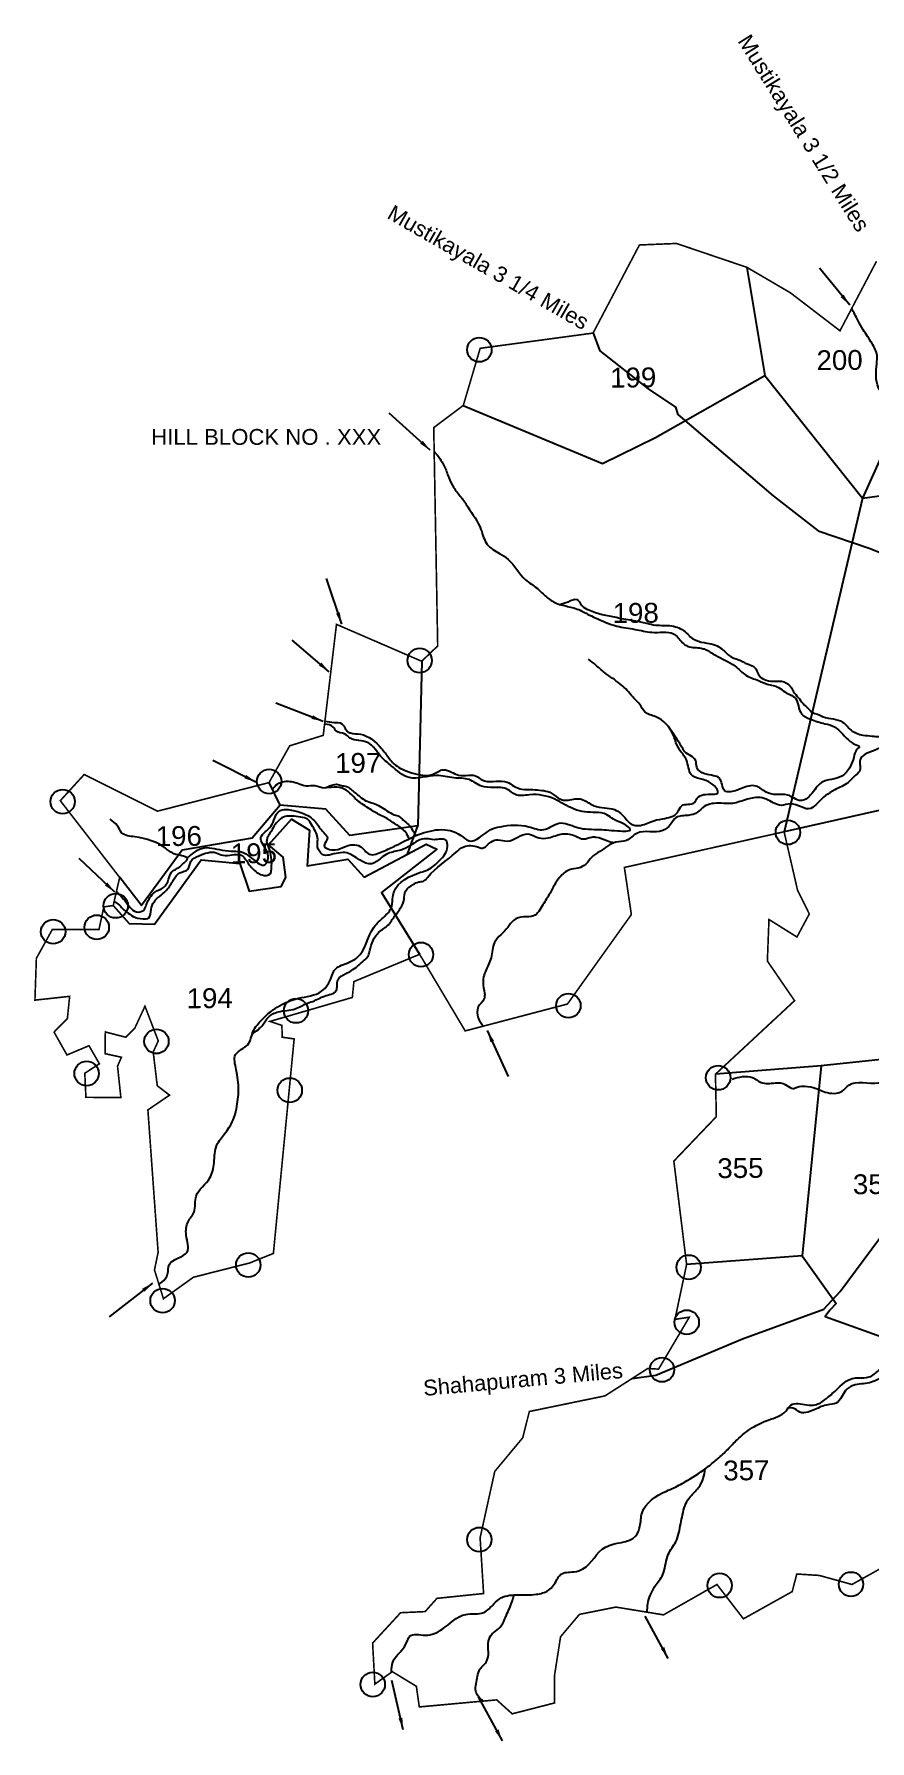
# Model space of a CAD drawing. Header units: inches. Extents: x 775633 to 782774, y 1566086 to 1574350.
# Drawn here: x 775633 to 776687, y 1568692 to 1570844 of the extents above; entities that cross this region are included whole.
import ezdxf
from ezdxf.enums import TextEntityAlignment as Align

# ---------------------------------------------------------------- set-up
doc = ezdxf.new("R2010")
doc.units = ezdxf.units.IN
doc.header["$MEASUREMENT"] = 0
doc.linetypes.add('ACAD_ISO02W100', pattern=[15, 12, -3])
for name, color, linetype in [('PLOT', 7, 'Continuous'), ('PLOT NO', 7, 'Continuous'), ('ROADS', 6, 'Continuous'), ('STREAM', 4, 'Continuous'), ('STREAM FLOW', 5, 'Continuous'), ('VILLAGE BOUNDARY', 5, 'Continuous'), ('VILLAGE NAME', 1, 'Continuous'), ('VILLAGE STONES', 1, 'Continuous')]:
    doc.layers.add(name, color=color, linetype=linetype)
doc.styles.get("Standard").update_dxf_attribs({"font": 'arial.ttf'})
doc.linetypes.add('DOTS', pattern='A,1e-06,-3,["●",Standard,S=3,R=0,X=-1.25,Y=-1.25],-3', length=6.000001)
doc.dimstyles.get("Standard").update_dxf_attribs({"dimtxt": 0.18, "dimasz": 15, "dimexe": 0.18, "dimexo": 0.0625, "dimgap": 0.09, "dimtad": 0, "dimtih": 1, "dimtoh": 1, "dimdec": 4, "dimzin": 0, "dimdsep": 46, "dimtxsty": 'Standard', "dimcen": 0.09, "dimadec": 0, "dimazin": 0, "dimtfac": 1, "dimtdec": 4, "dimtofl": 0, "dimtmove": 0, "dimatfit": 3, "dimfxl": 1, "dimtolj": 1, "dimtzin": 0, "dimarcsym": 0})

msp = doc.modelspace()

# ---------------------------------------------------------------- linework, layer by layer
at = {"layer": 'PLOT'}
for points in [[(776891.2, 1570678.8), (777485.6, 1570565), (777652, 1570599.8), (777756.4, 1570529.2), (777803.3, 1570561.2), (777924.1, 1570370.4), (777911.1, 1570321.7), (777854.2, 1570300.2), (777670.4, 1570109.2), (777592.3, 1570117.4), (777453.5, 1570150.2), (777423.5, 1570149.1), (777356.1, 1570122.9), (777230.5, 1570117.7), (777157.1, 1570074.2), (777159.7, 1570052.6), (777087.4, 1570046.3), (777029.9, 1570042.4), (776878.9, 1570050.9), (776709.5, 1569866.7), (776696.9, 1569865.2), (776579, 1569838.7)], [(776831.7, 1570600.6), (776677.8, 1570259.3)], [(776532.1, 1570550.4), (776554.7, 1570414), (776677.8, 1570259.3), (777026.1, 1570306.9), (777345.4, 1570449.1), (777214.7, 1570565.3)], [(776174.3, 1570376.3), (776349.9, 1570303), (776416.9, 1570335.9), (776554.7, 1570414)], [(776677.8, 1570259.3), (776579, 1569838.7)], [(776121.8, 1570053.7), (776117.1, 1569846.3), (776031.1, 1569834.2), (776000.8, 1569867.2), (775943.2, 1569872.4), (775929.2, 1569900.7)], [(775943.2, 1569872.4), (775908.1, 1569830.5), (775819.7, 1569815.4), (775768.2, 1569745.7), (775740.8, 1569781.1)], [(775732.6, 1569745.6), (775752.9, 1569723.1), (775784.9, 1569722.4), (775843.6, 1569803.5), (775892.3, 1569798.5), (775904.2, 1569763.7), (775944.7, 1569769.8), (775950.3, 1569780.9), (775947, 1569806.7), (775928.5, 1569822.3), (775957.6, 1569854.7), (775980.2, 1569840.9), (775977.2, 1569795.6), (776028.5, 1569804.1), (776049.2, 1569781.6), (776103.7, 1569810.3), (776117.1, 1569846.3)], [(776709.5, 1569866.7), (776845.3, 1569713.7), (776897.5, 1569646.1), (776821.3, 1569564.1), (776625.6, 1569543.5), (776492.4, 1569533)], [(776103.7, 1569810.3), (776127.6, 1569823.2), (776141.1, 1569816.9), (776070.9, 1569762), (776119.2, 1569684.2)], [(776625.6, 1569543.5), (776602, 1569304.2), (776456, 1569293.1)], [(776602, 1569304.2), (776644.8, 1569243.7), (776636.7, 1569235.3), (776631, 1569227.4), (776745.4, 1569186.5), (776871.3, 1569114.3), (776860, 1569099.2)]]:
    msp.add_lwpolyline(points, dxfattribs=at)
at = {"layer": 'ROADS', "linetype": 'DOTS', "ltscale": 3.5}
for points in [[(776338, 1570467.5), (776346.7, 1570445), (776407.7, 1570397.1), (776442, 1570374), (776445, 1570364.9), (776565.4, 1570262.3), (776622, 1570218.1), (776686.4, 1570196.5), (776752.6, 1570169.9), (776860.8, 1570163.6), (776888.6, 1570144.4), (776973.1, 1570115.8), (777007.1, 1570116.7), (777107.1, 1570078.1), (777106.5, 1570062.4), (777125.6, 1570038.3), (777179.8, 1570031.8), (777206.6, 1570019.7), (777234.4, 1569954.4), (777265.6, 1569920.8), (777325.1, 1569887.2), (777328.2, 1569884.9)], [(776387.4, 1569149.4), (776417.1, 1569153.5), (776526.4, 1569199.4), (776629.1, 1569236.8), (776649.8, 1569259.2), (776699.5, 1569325.8)]]:
    msp.add_lwpolyline(points, dxfattribs=at)
at = {"layer": 'STREAM', "color": 4}
for points in [[(776296.2, 1570125.3), (776306.5, 1570128.8), (776317.4, 1570131.7), (776324, 1570123.9), (776332.6, 1570118.4), (776367, 1570109.1), (776406, 1570101.6), (776416.7, 1570099.4), (776437.1, 1570098.3), (776454.4, 1570090.8), (776460.7, 1570084.7), (776467.6, 1570080.1), (776481.6, 1570076.7), (776492.4, 1570074), (776500.3, 1570069.4), (776507.2, 1570063), (776512.4, 1570059.2), (776525.1, 1570054.1), (776529.8, 1570051.5), (776541.2, 1570046.4), (776548.1, 1570035.2), (776567.1, 1570028.5), (776575.6, 1570028.4), (776587.2, 1570021.7), (776590.9, 1570015.3), (776596.7, 1570008.1), (776603.1, 1570000.3), (776610.3, 1569993.2), (776614.4, 1569989.3), (776621.2, 1569987), (776628.4, 1569983.8), (776652.8, 1569977.1), (776663.4, 1569967), (776678.3, 1569960.6), (776690.3, 1569959.4), (776705.1, 1569960.4), (776709.4, 1569965.9), (776715.7, 1569974), (776720.6, 1569990.2), (776732.8, 1570017.3), (776742.3, 1570024.4), (776762, 1570029.8), (776770.4, 1570039.3), (776781.7, 1570053.5), (776787, 1570058.4), (776808.6, 1570065), (776827.2, 1570068.7), (776837.2, 1570087.6), (776848.4, 1570098.6), (776876.3, 1570101.2), (776900, 1570102.8), (776910.2, 1570114.7), (776919.8, 1570122.8), (776938.9, 1570128.9), (776941.5, 1570130.9), (776932.9, 1570152.8), (776925.7, 1570163.4), (776904.7, 1570181.5), (776884.6, 1570208), (776865.8, 1570223.2), (776851.4, 1570233.2), (776844.8, 1570241.5), (776836.6, 1570260.2), (776830.8, 1570269.1), (776814.2, 1570290), (776801.4, 1570296.3), (776782.8, 1570304.9), (776775.3, 1570305.1), (776770.1, 1570314), (776761.5, 1570322.5), (776748.7, 1570326.7), (776736.9, 1570326.8), (776714.8, 1570353.6), (776713.1, 1570369.1), (776712.1, 1570379.7), (776703.6, 1570390.1), (776698.1, 1570398.6), (776695.8, 1570428.9), (776696.2, 1570439), (776690, 1570454.3), (776678.8, 1570471.8), (776672.2, 1570483.6), (776664.3, 1570498.5)], [(776137.6, 1570318.5), (776150.3, 1570299.8), (776155.9, 1570285.4), (776161.9, 1570273.2), (776171.7, 1570260.4), (776180, 1570248.3), (776196.6, 1570219.7), (776204.5, 1570201), (776220, 1570189.6), (776230.9, 1570182.1), (776252.8, 1570156.5), (776267.7, 1570145.3), (776279.2, 1570134.8), (776291.6, 1570126.9), (776307.6, 1570122.5), (776316, 1570120.3), (776331.1, 1570113.2), (776340.6, 1570108.6), (776367.9, 1570098.1), (776391, 1570093.9), (776412.1, 1570090.3), (776426.5, 1570090.3), (776439.6, 1570088.3), (776450.5, 1570077.4), (776457.6, 1570072.5), (776474.3, 1570070.2), (776479.3, 1570068.7), (776492.3, 1570061.3), (776517.4, 1570047.5), (776530.9, 1570036.1), (776546.6, 1570029.4), (776557.6, 1570024.9), (776572.1, 1570020.7), (776579.9, 1570015.1), (776593.3, 1570007), (776600.8, 1569987.6), (776612.4, 1569980.7), (776630.5, 1569974.9), (776642.7, 1569971.1), (776649, 1569965.8), (776656.9, 1569957.5), (776662.4, 1569952.7), (776667.9, 1569949.1), (776673.9, 1569945.7), (776671.2, 1569942.7), (776666.8, 1569932.4), (776662.3, 1569920.6), (776652, 1569908.9), (776626, 1569900.7), (776612.5, 1569885.1), (776599.6, 1569878), (776583.6, 1569885), (776569, 1569885.5), (776556.2, 1569888.8), (776543.6, 1569896.3), (776525.2, 1569893.4), (776519.8, 1569891.1), (776504, 1569890.6), (776497.3, 1569906.3), (776490.1, 1569909.4), (776479, 1569911.9), (776468.7, 1569920.1), (776467.5, 1569928.3), (776453.5, 1569939.9), (776451.1, 1569943.7), (776435.4, 1569967.9)], [(776788.1, 1569162), (776799.4, 1569155.6), (776803.6, 1569160.6), (776807.7, 1569162.7), (776808, 1569176), (776808.3, 1569187.4), (776813.7, 1569217.6), (776811.9, 1569230.3), (776820.9, 1569265.6), (776824.1, 1569271.5), (776826.7, 1569304.2), (776826.7, 1569307.1), (776828.2, 1569320.8), (776829.2, 1569329.9), (776827.7, 1569341.4), (776823.1, 1569351.7), (776819.8, 1569364), (776823.9, 1569382.2), (776826.7, 1569395.1), (776826.4, 1569403.1), (776814.2, 1569442.5), (776814.9, 1569458.8), (776810.2, 1569475.4), (776803.9, 1569487.9), (776796.3, 1569501.2), (776793.2, 1569523.2), (776794.4, 1569532.6), (776800.4, 1569539.4), (776808.2, 1569544.7), (776815.4, 1569551.8), (776827.8, 1569567.1), (776835.5, 1569579.4), (776850.4, 1569587.2), (776859.3, 1569593.8), (776865.1, 1569601.3), (776870.1, 1569607.7), (776882, 1569610.3), (776887.9, 1569613.3), (776912.4, 1569634.9), (776916.2, 1569640.1), (776919.7, 1569650.5), (776925.2, 1569664.6), (776935.2, 1569675.7), (776941, 1569678.4), (776947.7, 1569684.9), (776953.9, 1569695.9), (776971.3, 1569724.6), (776981.7, 1569733.1), (776992.5, 1569740.1), (777000.6, 1569741.2), (777014.3, 1569746.7), (777017.6, 1569749.2), (777028.1, 1569751.2), (777032.7, 1569753.5), (777044.7, 1569760.2), (777046.4, 1569764.7), (777047, 1569776.7), (777045.1, 1569792.1), (777053.2, 1569807.3), (777054.7, 1569814.5), (777055.4, 1569830.9), (777057.8, 1569841.9), (777059.6, 1569851.1), (777055.7, 1569867.2), (777052.8, 1569877.5), (777047.3, 1569884.6), (777043.1, 1569894.5), (777043.6, 1569904.6), (777040.3, 1569923.1), (777037.2, 1569938.6), (777040.4, 1570010.1), (777039, 1570016.9), (777043.7, 1570024.6), (777052.2, 1570032.4), (777057.5, 1570036.6), (777066.3, 1570056.8), (777068.5, 1570070.7), (777076.7, 1570083.6), (777080.4, 1570088.6), (777079.9, 1570094.6), (777071.1, 1570103.2), (777053.3, 1570103), (777047.4, 1570106.6), (777024.5, 1570109.5), (777010.2, 1570095.4), (777001, 1570084.4), (776996.1, 1570077), (776995.3, 1570066.9), (776987.5, 1570064.9), (776980.9, 1570067.3), (776975.7, 1570078.2), (776962.3, 1570096.3), (776956.4, 1570100.7), (776938.2, 1570100.5), (776913.9, 1570083.5), (776881.8, 1570074.7), (776857.5, 1570073.5), (776849.7, 1570057.4), (776840.8, 1570046.8), (776823.6, 1570039), (776805.8, 1570037.9), (776790.2, 1570028.6), (776780.6, 1570020.2), (776761.6, 1570009.9), (776748.8, 1570002.4), (776742.4, 1569992.2), (776734.7, 1569972.9), (776729.8, 1569961.4), (776722, 1569954.6), (776712.2, 1569949.8), (776691.8, 1569940.9), (776674.8, 1569929.3), (776674, 1569914.7), (776668.7, 1569909.5), (776659.9, 1569900.9), (776642.9, 1569891.6), (776621, 1569874.8), (776612.8, 1569868), (776587.3, 1569873.9), (776575.6, 1569871.9), (776559, 1569878.7), (776548.7, 1569881.8), (776532.7, 1569879.8), (776513.7, 1569874.5), (776499.5, 1569874.6), (776478, 1569870.4), (776469.7, 1569863.3), (776458.1, 1569859.4), (776442.8, 1569856.6), (776435.7, 1569847.8), (776425.9, 1569840.3), (776393.4, 1569836.7), (776380, 1569827.9), (776366.8, 1569825.5), (776346.4, 1569813.7), (776336.4, 1569806.8), (776328.8, 1569797.8), (776319.4, 1569793), (776308.4, 1569790.6), (776295.9, 1569781.4), (776283.7, 1569761.3), (776274.6, 1569746.4), (776263, 1569732.6), (776250.2, 1569731.4), (776237.7, 1569727), (776230.6, 1569718.2), (776213.8, 1569699), (776209.3, 1569679.9), (776206.2, 1569671.3), (776199.4, 1569653.3), (776199.5, 1569644.8), (776200.3, 1569627.5), (776193.2, 1569617.8), (776193.1, 1569603.9), (776199.4, 1569593.5)], [(775999.7, 1569978.3), (776011.3, 1569976.6), (776021, 1569974.9), (776025.4, 1569969), (776028.6, 1569964.8), (776031.8, 1569963.3), (776044.4, 1569961.7), (776071, 1569943.9), (776080, 1569932.2), (776084.9, 1569926.2), (776102.3, 1569915.4), (776115.7, 1569911.3), (776136.2, 1569911.4), (776149.5, 1569916.9), (776159.3, 1569914), (776168.3, 1569910.1), (776181.3, 1569910.1), (776188.5, 1569909.7), (776195.5, 1569905.5), (776201.1, 1569902.9), (776229.6, 1569901.3), (776238.2, 1569896.3), (776248.1, 1569892.4), (776262.1, 1569891.8), (776273.4, 1569890.9), (776283.4, 1569888.5), (776288.5, 1569885.2), (776300.1, 1569878.7), (776317.9, 1569880.3), (776325.1, 1569879.1), (776332.5, 1569875.1), (776339.4, 1569871.4), (776365.1, 1569866.6), (776379.6, 1569854.8), (776384.2, 1569849.7), (776393.4, 1569846.4), (776410.9, 1569851.4), (776425.7, 1569855.1), (776444.6, 1569863.2), (776450, 1569871.6), (776465.9, 1569875.6), (776469.5, 1569881.1), (776477.6, 1569885.6), (776495.5, 1569888.1), (776487.8, 1569899.3), (776461.7, 1569910.9), (776455.7, 1569929.4), (776446.9, 1569942.4), (776441.4, 1569954.5), (776439.1, 1569961), (776417, 1569983.6), (776403.5, 1569989.9), (776397, 1569999), (776390.8, 1570005.7), (776386.2, 1570011.1), (776371.5, 1570025.7), (776352.6, 1570039.4), (776341.5, 1570048.8), (776332.4, 1570056.3)], [(775826, 1569805.8), (775831.1, 1569809.6), (775844.3, 1569817.8), (775870.1, 1569815.5), (775884.9, 1569814.1), (775894.5, 1569813.3), (775904.9, 1569807.3), (775914.6, 1569799.7), (775922.7, 1569796.7), (775927.4, 1569802), (775926.4, 1569814.1), (775919, 1569831.4), (775931.9, 1569846.1), (775936.4, 1569856.1), (775941.3, 1569864), (775945.9, 1569866.3), (775955.6, 1569866.4), (775971.3, 1569862.2), (775980.2, 1569857.8), (775987.7, 1569851.1), (775998.2, 1569837.7), (776002.9, 1569831), (775998.9, 1569821.5), (776012.5, 1569815.9), (776025.5, 1569820.3), (776044.2, 1569820.3), (776055.9, 1569810.4), (776072.5, 1569813.8), (776088.9, 1569821.2), (776114.5, 1569833.8), (776171.1, 1569834.2), (776181.5, 1569827.2), (776208.9, 1569841.4), (776220.6, 1569845.1), (776256.8, 1569845.1), (776275.7, 1569841.4), (776295, 1569849.5), (776317, 1569844.6), (776328.5, 1569842.2), (776343, 1569841.7), (776369.1, 1569839.9), (776385, 1569841.5), (776376.4, 1569848.8), (776363.6, 1569854.6), (776355.2, 1569860.2), (776341.2, 1569863.1), (776327.7, 1569863.7), (776301.2, 1569873.6), (776289.8, 1569879.7), (776257.6, 1569885.3), (776240, 1569885.5), (776230.2, 1569892.2), (776212.4, 1569894.6), (776197.2, 1569896.4), (776181.5, 1569904.5), (776162.5, 1569906.6), (776140.6, 1569909.6), (776106.1, 1569907.1), (776083.4, 1569921.9), (776070, 1569933.9), (776063, 1569943), (776053.5, 1569951.2), (776031.7, 1569956.8), (776024.4, 1569962.1), (776014.1, 1569965.4), (776010.3, 1569970.7), (775999.3, 1569974.3)], [(775933.5, 1569892.1), (775939.7, 1569898.7), (775948.8, 1569902.2), (775966.3, 1569899.6), (775975.9, 1569896.8), (775987.2, 1569897.1), (775999.2, 1569894.2), (776008.3, 1569897.4), (776016.1, 1569898.4), (776021.9, 1569896.8), (776028.4, 1569895.2), (776032.7, 1569892), (776043.7, 1569883.2), (776051.5, 1569877.7), (776055, 1569876.6), (776060.4, 1569874.9), (776077.8, 1569865.2), (776087.1, 1569860.2), (776093.6, 1569857.9), (776098.2, 1569853.7), (776105.3, 1569847.7), (776110.2, 1569840.9), (776114.9, 1569833.9)], [(776106.1, 1569830), (776101.6, 1569837.8), (776096, 1569843.3), (776084.1, 1569851.4), (776080.1, 1569854.2), (776065.9, 1569861.6), (776056.6, 1569867.3), (776040.4, 1569878.5), (776031.1, 1569887.5), (776021.4, 1569893.6), (776007.8, 1569894.7), (776000.7, 1569894.5)], [(775736.7, 1569763.4), (775750.4, 1569747.9), (775755.2, 1569741.8), (775764.7, 1569737.4), (775772.1, 1569741.1), (775774.9, 1569748.1), (775779, 1569755.7), (775785, 1569762.6), (775796, 1569768.4), (775802.6, 1569778.8), (775806.2, 1569787.8), (775816.5, 1569794.4), (775820.2, 1569798), (775826.4, 1569804.5), (775811.7, 1569810.2), (775803.6, 1569814.2), (775798.7, 1569817.9), (775759.9, 1569832.3), (775743.3, 1569837.5), (775737.7, 1569846.6), (775728.8, 1569854.4)], [(775790.4, 1569268), (775798.1, 1569274.9), (775801.4, 1569281.8), (775803.1, 1569292.5), (775825.9, 1569308.7), (775824.8, 1569330), (775827.1, 1569346.9), (775834.6, 1569359.4), (775837.3, 1569379.4), (775854.7, 1569402.5), (775859.8, 1569421.2), (775863.5, 1569443.8), (775873.1, 1569457.9), (775883.9, 1569475.3), (775888.1, 1569489.4), (775887.9, 1569538.8), (775887.1, 1569557.8), (775902.3, 1569570.2), (775909.4, 1569587.2), (775920.1, 1569601.7), (775934.2, 1569614.1), (775945.3, 1569620.8), (775966.3, 1569628.7), (775995.5, 1569637.6), (776008.1, 1569655.9), (776011.5, 1569663.8), (776027.7, 1569673.2), (776040.6, 1569680.1), (776061.3, 1569717.9), (776071.8, 1569729.2), (776083.1, 1569742.4), (776085.1, 1569753.8), (776087, 1569763.3), (776120.4, 1569787.6), (776129.6, 1569790.9), (776144.2, 1569802.3), (776154.4, 1569820.1), (776152.3, 1569828), (776137.6, 1569828.7), (776127.9, 1569829.9), (776116.8, 1569827.2), (776107.8, 1569821.4), (776095.4, 1569815.6), (776079.4, 1569811.3), (776070.7, 1569805.8), (776058.7, 1569798.4), (776027.5, 1569812), (776005.2, 1569809.4), (775996.3, 1569810), (775992.7, 1569814.3), (775991.1, 1569816.7), (775990.2, 1569822.4), (775990.5, 1569831.2), (775983.2, 1569847), (775977.8, 1569854.4), (775969.2, 1569857.2), (775957.9, 1569858.4), (775949.7, 1569858), (775935.8, 1569846), (775930.4, 1569836.8), (775927, 1569831), (775926.2, 1569826.4)], [(775908.2, 1569583.7), (775921.5, 1569595.4), (775928.5, 1569604.9), (775940.7, 1569611.6), (775962.1, 1569615.5), (775977.6, 1569622.5), (775986.5, 1569625.7), (775994.2, 1569629.5), (775999.1, 1569631.6), (776014, 1569638.4), (776016, 1569652), (776026.1, 1569659.9), (776033.1, 1569663.6), (776048.4, 1569675.8), (776054.6, 1569682.8), (776056.4, 1569688.9), (776067.8, 1569712), (776079.8, 1569721.5), (776084.7, 1569727.9), (776088.6, 1569733.5), (776099.5, 1569753.3), (776101.6, 1569764.2), (776111.2, 1569772.3), (776118, 1569775.4), (776123.9, 1569776.6), (776129.4, 1569781.5), (776165, 1569812.7), (776174.8, 1569819.9), (776193.5, 1569819.3), (776197.9, 1569818.1), (776209, 1569825.7), (776218.2, 1569828.6), (776229.7, 1569827), (776255.8, 1569835.9), (776269.5, 1569831.1), (776281.4, 1569831.1), (776299.6, 1569836), (776316.1, 1569833.3), (776326, 1569829.6), (776336.4, 1569832.1), (776341.7, 1569832.1), (776355.4, 1569827.6), (776364.4, 1569824.8)], [(775733.8, 1569750.7), (775740.4, 1569746.3), (775743.9, 1569742.2), (775749.2, 1569737.8), (775758, 1569732), (775770.3, 1569728.9), (775777.5, 1569730.3), (775780.6, 1569740.5), (775784.1, 1569750.4), (775793, 1569758.8), (775800, 1569765.1), (775808.9, 1569778.3), (775816.6, 1569786.8), (775827, 1569791.7), (775830.6, 1569801.1), (775840.8, 1569808.5), (775862.6, 1569812.2), (775870.9, 1569809), (775893.9, 1569809.2), (775903.1, 1569798.9), (775914, 1569787.3), (775920.4, 1569784.2), (775930.6, 1569785.7), (775932.2, 1569791.5), (775932.1, 1569806.8), (775926.2, 1569826.4)], [(776513.3, 1569526.9), (776539, 1569528.8), (776551.7, 1569522.1), (776570.6, 1569522.2), (776578, 1569521.1), (776586.6, 1569516.1), (776590, 1569514.9), (776594.4, 1569516.3), (776622.7, 1569513.6), (776631, 1569510.5), (776652.2, 1569511.7), (776660.6, 1569519.2), (776698.2, 1569522.1), (776705.9, 1569524.7), (776717.9, 1569532), (776743.4, 1569540.5), (776756.3, 1569537.3), (776770.4, 1569543.5), (776786.4, 1569551.8), (776801.8, 1569555.6), (776818.9, 1569555.7)], [(776083.9, 1568779.2), (776085.3, 1568791.6), (776096, 1568805.8), (776103, 1568816.8), (776106.6, 1568824.1), (776126.5, 1568825.7), (776137.6, 1568827.7), (776147.4, 1568832.9), (776177.3, 1568851.9), (776200, 1568854.3), (776212.9, 1568865.2), (776222.2, 1568872.8), (776243.9, 1568876.6), (776266.1, 1568877.2), (776281.8, 1568882.3), (776292.5, 1568895.7), (776296.8, 1568902), (776313.8, 1568905.6), (776325.3, 1568909.2), (776353.5, 1568936.8), (776391.8, 1568950.9), (776397.2, 1568962.9), (776399.8, 1568980), (776430.5, 1569007.4), (776439.9, 1569011.5), (776456.9, 1569020.6), (776483.7, 1569038.7), (776494.9, 1569047.9), (776508, 1569060), (776519.7, 1569072.1), (776539.2, 1569087.5), (776559, 1569096.9), (776581.1, 1569108.3), (776587.4, 1569115.7), (776607.6, 1569116.1), (776618, 1569116.2), (776631, 1569123), (776636.6, 1569127.6), (776642.9, 1569133), (776662.8, 1569148.6), (776671.9, 1569150.2), (776686.5, 1569151.3), (776698.1, 1569159.3), (776706, 1569164.2), (776725.4, 1569165.2), (776748.8, 1569164.9), (776777.7, 1569164.4), (776788.1, 1569162)], [(776812, 1569148.3), (776784.4, 1569152.5), (776755.3, 1569156), (776743, 1569158.2), (776721.4, 1569158), (776709.9, 1569153.8), (776696.2, 1569147.6), (776686.8, 1569143.9), (776666.2, 1569140.7), (776656.5, 1569134), (776651.5, 1569125.8), (776644.7, 1569118.3), (776634.2, 1569116.2), (776617.6, 1569110.2), (776596.7, 1569108.1), (776594.6, 1569109.9), (776584.3, 1569112.4)], [(776406.4, 1568854.6), (776407, 1568865.5), (776410.4, 1568876.4), (776417.6, 1568889.6), (776422.8, 1568896.4), (776426.8, 1568904.4), (776432.9, 1568927.5), (776442.3, 1568943.4), (776448.6, 1568966.4), (776450.8, 1568977.3), (776454.1, 1568989.3), (776459.2, 1568998.4), (776471.1, 1569012), (776477, 1569023.1), (776479.5, 1569035.4)], [(776199.1, 1568742.5), (776190, 1568755), (776190.4, 1568764.5), (776192.2, 1568773.9), (776195.3, 1568782.7), (776204, 1568793.2), (776205.9, 1568804.3), (776206.2, 1568818.4), (776210.7, 1568827.2), (776219.1, 1568834), (776229.8, 1568853.4), (776234, 1568862.5), (776238.3, 1568876.5)]]:
    msp.add_spline(points, degree=3, dxfattribs=at)
at = {"layer": 'VILLAGE BOUNDARY', "color": 5, "linetype": 'ACAD_ISO02W100', "ltscale": 5, "const_width": 2.03}
msp.add_lwpolyline([(776737.1, 1568930), (776664.6, 1568889.6), (776623.4, 1568901), (776595, 1568902.8), (776589.2, 1568880.6), (776527.7, 1568846.3), (776494.3, 1568889.6), (776426.9, 1568851.3), (776366.7, 1568861.1), (776320.8, 1568851.9), (776297, 1568823.7), (776289.2, 1568773.7), (776289.3, 1568740.2), (776236, 1568726.5), (776216.4, 1568744.1), (776118.8, 1568735.2), (776115.1, 1568761.2), (776084.7, 1568779.7), (776062.7, 1568763.9), (776059.9, 1568815.7), (776095.2, 1568854), (776126.1, 1568855.4), (776141.1, 1568872.1), (776199.9, 1568878.2), (776195.5, 1568948.5), (776214, 1569032.2), (776249.3, 1569074.6), (776257.6, 1569107.7), (776353, 1569127.4), (776407.1, 1569162), (776420.6, 1569161.1), (776459.4, 1569226.6), (776441.3, 1569223.9), (776456, 1569293.1), (776439.9, 1569423.4), (776493.5, 1569479.5), (776492.4, 1569533), (776592.2, 1569625.7), (776557.9, 1569675.7), (776559.9, 1569728.1), (776595.2, 1569706), (776610.8, 1569735.1), (776596, 1569764.9), (776579, 1569838.7), (776377.5, 1569793.7), (776386.3, 1569734.3), (776305.7, 1569621.5), (776176.7, 1569587.6), (776119.2, 1569684.2), (776036.3, 1569649.8), (776034.3, 1569629.8), (775930.4, 1569599.6), (775945.4, 1569594.6), (775945.9, 1569579.7), (775960.9, 1569577.5), (775934.7, 1569307), (775904.8, 1569295), (775833.8, 1569277), (775796, 1569249.9), (775784.7, 1569286.2), (775789.3, 1569308.4), (775776.4, 1569488), (775803.7, 1569506.6), (775788.2, 1569518.5), (775783.1, 1569561.1), (775789.5, 1569575), (775772.7, 1569618.7), (775759.9, 1569591.1), (775748.5, 1569579.6), (775722.7, 1569586.3), (775722.3, 1569558.9), (775743, 1569554.4), (775738.1, 1569543.2), (775742.3, 1569503.5), (775698.2, 1569503.9), (775696.8, 1569534.2), (775715.2, 1569546.2), (775702.1, 1569568.9), (775674.3, 1569557.3), (775658, 1569586.1), (775674.8, 1569603.2), (775677.7, 1569631.2), (775633.9, 1569626.4), (775635.7, 1569679.1), (775655.8, 1569715.4), (775714.7, 1569715.6), (775720.8, 1569744), (775732.6, 1569745.6), (775740.8, 1569781.1), (775665.9, 1569877.9), (775696, 1569910.9), (775788.6, 1569864.7), (775929.2, 1569900.7), (775955.3, 1569947.1), (775997.6, 1569960.3), (776014.3, 1570100.2), (776121.8, 1570053.7), (776142, 1570073), (776137, 1570348.3), (776174.3, 1570376.3), (776195.6, 1570448.3), (776338, 1570467.5), (776396.5, 1570578.6), (776443.2, 1570580.5), (776532.1, 1570550.4), (776587.1, 1570518.2), (776649.5, 1570470.4), (776695.6, 1570558.1)], dxfattribs=at)
at = {"layer": 'VILLAGE STONES'}
for centre in [(776194.6, 1570446.5), (776119.3, 1570054.7), (775929.4, 1569902.1), (775668.9, 1569876.7), (776583.8, 1569837.9), (775735.8, 1569745.4), (775656.9, 1569712.7), (775711.9, 1569718.3), (776120.9, 1569683.8), (776306.9, 1569619.4), (775963.2, 1569613), (775787.2, 1569574.4), (775699.1, 1569533.9), (775955.4, 1569512.8), (776495.8, 1569528.5), (775903, 1569292.4), (776458.6, 1569289.6), (775794.9, 1569247.5), (776456.2, 1569220.2), (776425, 1569160.4), (776194.5, 1568946.2), (776497.7, 1568888.4), (776663.4, 1568889.9), (776060.1, 1568763.5)]:
    msp.add_circle(centre, 15.4, dxfattribs=at)

# ---------------------------------------------------------------- texts
at = {"layer": 'PLOT NO'}
for s, p in [('200', (776649, 1570433.5)), ('199', (776388.6, 1570411.5)), ('198', (776391.8, 1570114.7)), ('197', (776041.7, 1569925.5)), ('196', (775815.4, 1569833.3)), ('195', (775910.1, 1569811.6)), ('194', (775854.4, 1569628.9)), ('355', (776523.9, 1569414.7)), ('356', (776694.9, 1569394.4)), ('357', (776531.4, 1569033.5))]:
    msp.add_text(s, height=25, rotation=0.51, dxfattribs=at).set_placement(p, align=Align.MIDDLE_CENTER)
at = {"layer": 'VILLAGE NAME'}
for s, rotation, p in [('Mustikayala 3 1/2 Miles ', 302.0212, (776519.7, 1570835.9)), ('Mustikayala 3 1/4 Miles ', 330.2306, (776076.7, 1570613)), ('Shahapuram 3 Miles ', 5.1571, (776124.6, 1569127.3))]:
    msp.add_text(s, height=19.726, rotation=rotation, dxfattribs=at).set_placement(p)
msp.add_text('HILL BLOCK NO . XXX', height=20, dxfattribs=at).set_placement((775780.5, 1570326.6))

# ---------------------------------------------------------------- leaders
at = {"layer": 'STREAM FLOW'}
for points in [[(776661.8, 1570502.8), (776623.6, 1570549.2)], [(776132.6, 1570319.8), (776080.7, 1570366.6)], [(776020.9, 1570100.4), (776001.6, 1570157.9)], [(776005.1, 1570040.4), (775958.3, 1570080.5)], [(775997.7, 1569977.9), (775938, 1570001)], [(775912.7, 1569901.4), (775858.4, 1569928.6)], [(775734.5, 1569762.6), (775689.6, 1569805.2)], [(776204.6, 1569588), (776230.8, 1569530.1)], [(775782.4, 1569269.7), (775727.5, 1569227.1)], [(776432.8, 1568796.4), (776403.9, 1568849.5)], [(776098.4, 1568706.5), (776084.1, 1568768.4)], [(776223.7, 1568692.4), (776193.5, 1568748)]]:
    msp.add_leader(points, dimstyle='Standard', override={"dimgap": 0.09, "dimtad": 0}, dxfattribs=at)

doc.saveas('drawing.dxf')
